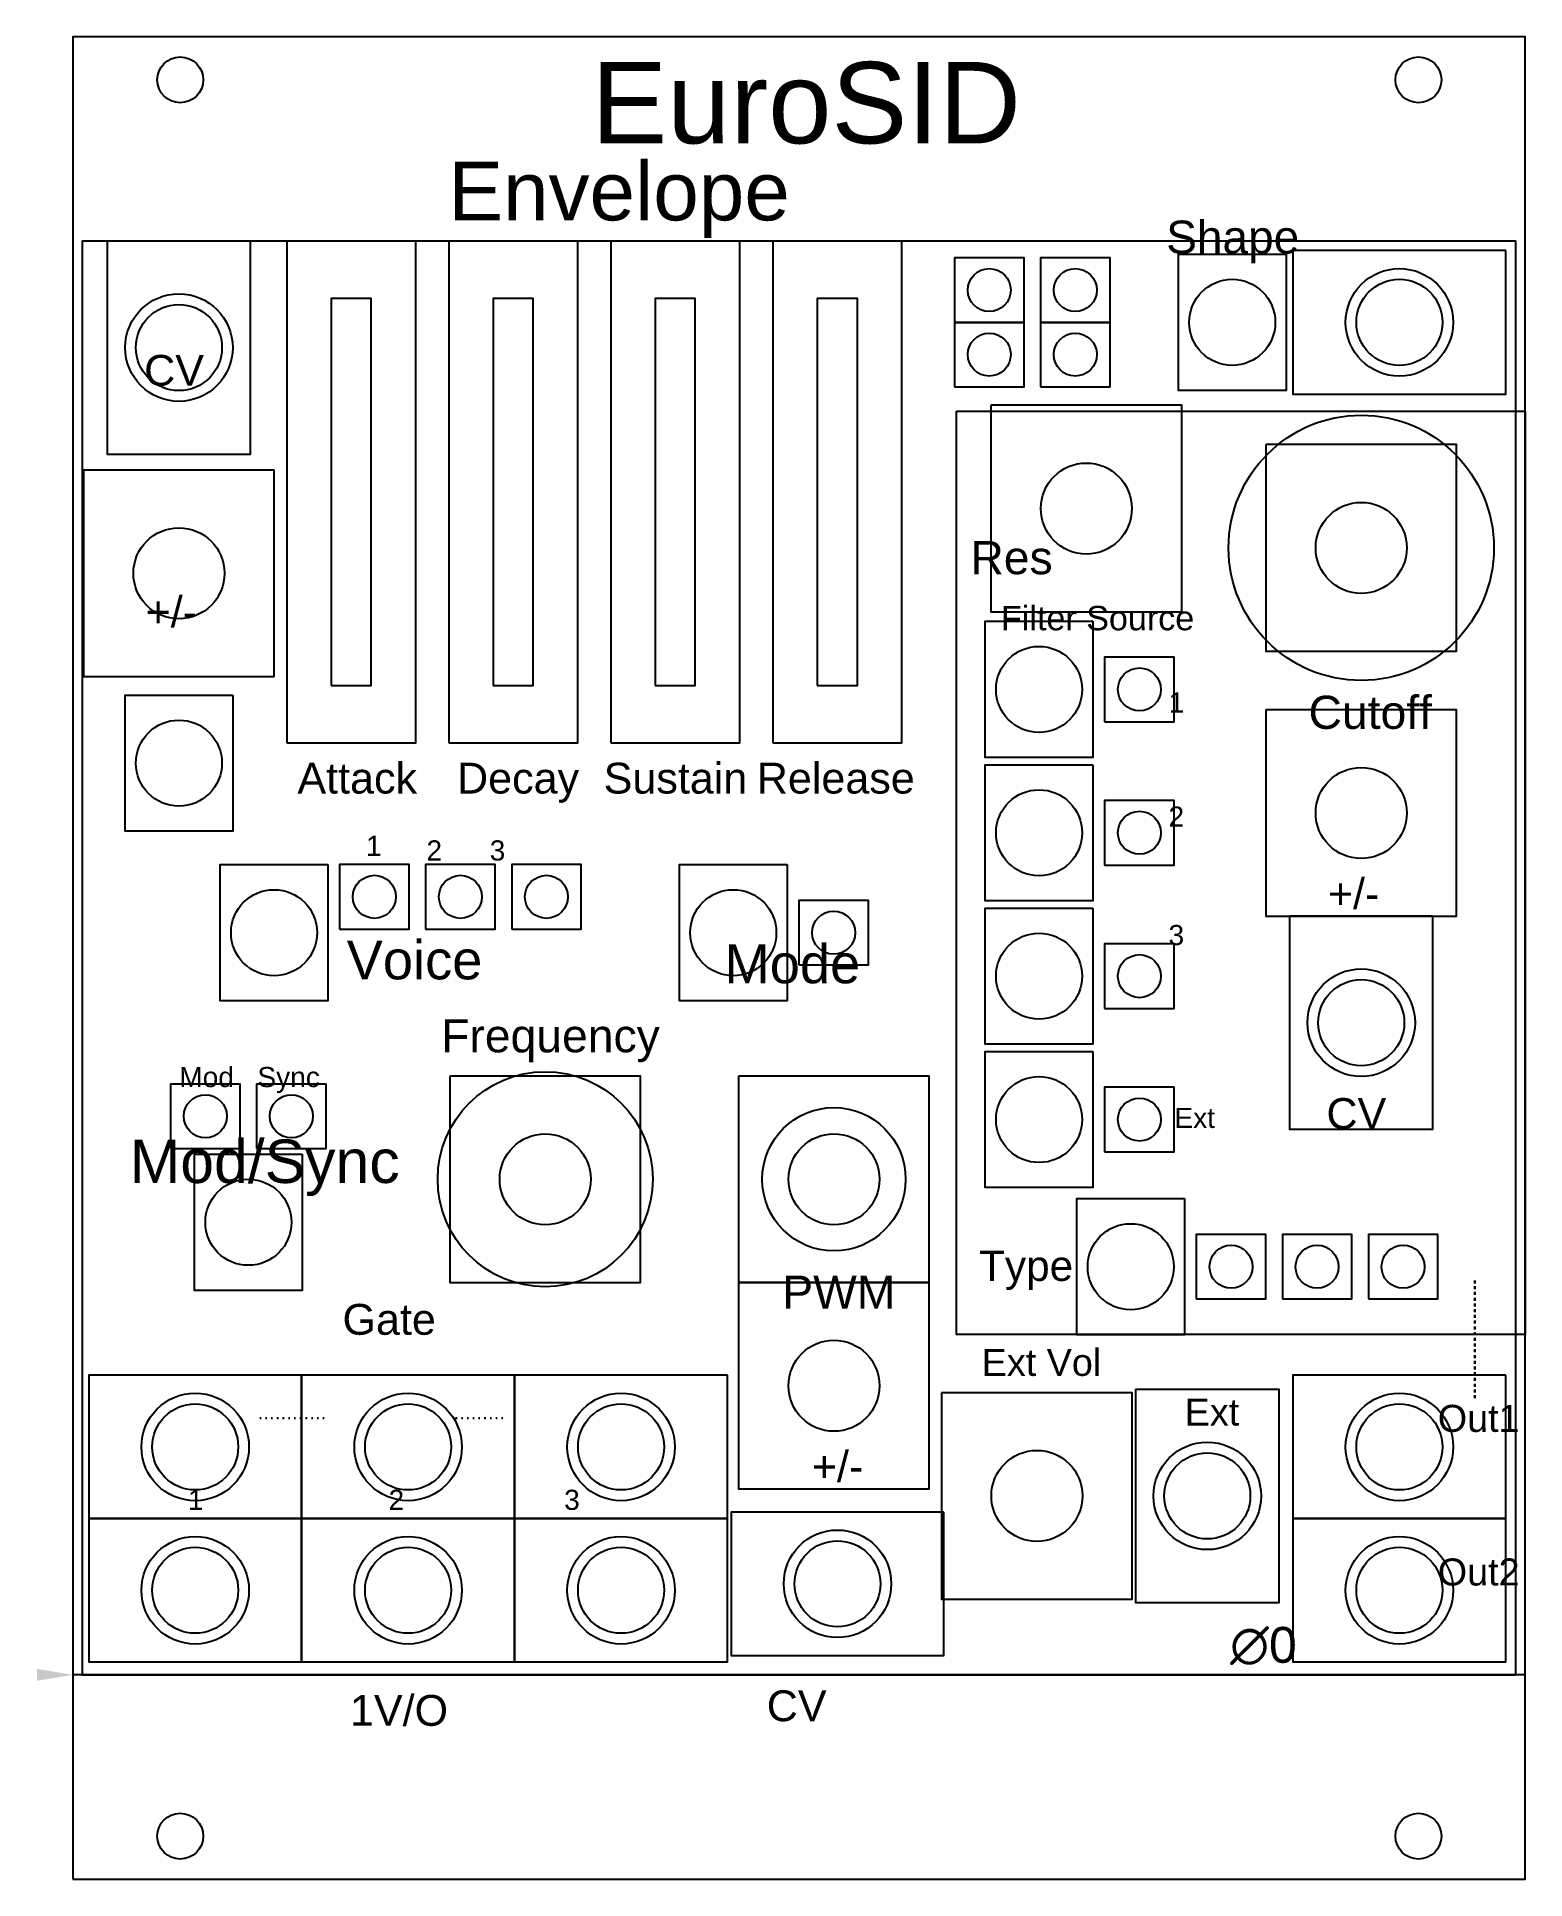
# Model space of a CAD drawing. Header units: millimetres. Extents: x -3 to 101, y -14 to 114.
import ezdxf

# ---------------------------------------------------------------- set-up
doc = ezdxf.new("R2010")
doc.units = ezdxf.units.MM
doc.linetypes.add('ACAD_ISO07W100', pattern=[3, 0, -3])
doc.layers.add('Dashed Lines', color=7, linetype='ACAD_ISO07W100', lineweight=30)
for name, color, linetype in [('Mounts', 4, 'Continuous'), ('Panel Outline', 6, 'Continuous'), ('PCB Component Size', 1, 'Continuous'), ('PCB Outline', 2, 'Continuous'), ('Text', 7, 'Continuous')]:
    doc.layers.add(name, color=color, linetype=linetype)
doc.styles.get("Standard").update_dxf_attribs({"font": 'Arial.ttf'})
doc.dimstyles.new('ISO-25', dxfattribs={"dimtxt": 2.5, "dimasz": 2.5, "dimexe": 1.25, "dimexo": 0.625, "dimtad": 1, "dimtxsty": 'Standard', "dimcen": 2.5, "dimadec": 0, "dimazin": 0, "dimtfac": 1, "dimtmove": 0, "dimatfit": 3, "dimfxl": 1, "dimarcsym": 0})

# ---------------------------------------------------------------- blocks, each defined once
blk = doc.blocks.new('*D3')
at = {"layer": 'Defpoints', "color": 0, "ltscale": 0.1, "transparency": 16777216}
blk.add_point((-0.65, 0), dxfattribs=at)
blk.add_point((-0.65, 0), dxfattribs=at)
at = {"layer": 'Text', "color": 0, "lineweight": -2, "ltscale": 0.1, "transparency": 16777216}
blk.add_line((85.19, 0), (1.85, 0), dxfattribs=at)
at = {"layer": 'Text', "color": 0, "ltscale": 0.1, "transparency": 16777216}
blk.add_solid([(-3.15, 0.42), (-3.15, -0.42), (-0.65, 0)], dxfattribs=at)
at = {"layer": 'Text', "color": 0, "ltscale": 0.1, "transparency": 16777216, "insert": (82.4, 2.01), "char_height": 2.5, "attachment_point": 5}
blk.add_mtext('∅0', dxfattribs=at)

msp = doc.modelspace()

# ---------------------------------------------------------------- linework, layer by layer
at = {"layer": 'Dashed Lines', "ltscale": 0.1}
for p, q in [((97.146, 27.507), (97.146, 19.299)), ((97.146, 19.299), (97.146, 27.507)), ((12.394, 17.903), (17.056, 17.903)), ((26.056, 17.903), (29.634, 17.903))]:
    msp.add_line(p, q, dxfattribs=at)
at = {"layer": 'Mounts'}
for centre, radius in [((91.877, 94.337), 3.75), ((6.76, 92.575), 3.75), ((89.218, 78.607), 9.25), ((89.218, 45.489), 3.75), ((32.305, 34.565), 7.5), ((52.444, 34.565), 5), ((7.894, 15.897), 3.75), ((22.744, 15.897), 3.75), ((37.594, 15.897), 3.75), ((91.877, 15.897), 3.75), ((78.483, 12.482), 3.75), ((7.894, 5.897), 3.75), ((22.744, 5.897), 3.75), ((37.594, 5.897), 3.75), ((52.69, 6.35), 3.75), ((91.877, 5.897), 3.75)]:
    msp.add_circle(centre, radius, dxfattribs=at)
at = {"layer": 'Panel Outline'}
msp.add_lwpolyline([(-0.65, -14.25), (100.65, -14.25), (100.65, 114.25), (-0.65, 114.25)], close=True, dxfattribs=at)
at = {"layer": 'Panel Outline', "ltscale": 0.1}
for points in [[(17.375, 69), (20.175, 69), (20.175, 96), (17.375, 96)], [(28.675, 69), (31.475, 69), (31.475, 96), (28.675, 96)], [(39.975, 69), (42.775, 69), (42.775, 96), (39.975, 96)], [(51.275, 69), (54.075, 69), (54.075, 96), (51.275, 96)]]:
    msp.add_lwpolyline(points, close=True, dxfattribs=at)
at = {"layer": 'Panel Outline'}
for centre, radius in [((6.85, 111.25), 1.6), ((93.21, 111.25), 1.6), ((63.275, 96.587), 1.5), ((69.275, 96.587), 1.5), ((80.221, 94.337), 3), ((91.877, 94.337), 3), ((6.76, 92.575), 3), ((63.275, 92.087), 1.5), ((69.275, 92.087), 1.5), ((70.045, 81.349), 3.175), ((89.218, 78.607), 3.175), ((6.76, 76.833), 3.175), ((66.747, 68.733), 3), ((73.747, 68.733), 1.5), ((6.76, 63.592), 3), ((89.218, 60.114), 3.175), ((66.747, 58.733), 3), ((73.747, 58.733), 1.5), ((20.392, 54.266), 1.5), ((26.392, 54.266), 1.5), ((32.392, 54.266), 1.5), ((13.392, 51.766), 3), ((45.421, 51.766), 3), ((52.421, 51.766), 1.5), ((66.747, 48.733), 3), ((73.747, 48.733), 1.5), ((89.218, 45.489), 3), ((66.747, 38.733), 3), ((8.601, 38.961), 1.5), ((14.601, 38.961), 1.5), ((73.747, 38.733), 1.5), ((32.305, 34.565), 3.175), ((52.444, 34.565), 3.175), ((11.601, 31.565), 3), ((73.14, 28.468), 3), ((80.14, 28.468), 1.5), ((86.14, 28.468), 1.5), ((92.14, 28.468), 1.5), ((52.444, 20.165), 3.175), ((7.894, 15.897), 3), ((22.744, 15.897), 3), ((37.594, 15.897), 3), ((91.877, 15.897), 3), ((66.599, 12.482), 3.175), ((78.483, 12.482), 3), ((52.69, 6.35), 3), ((7.894, 5.897), 3), ((22.744, 5.897), 3), ((37.594, 5.897), 3), ((91.877, 5.897), 3), ((6.85, -11.25), 1.6), ((93.21, -11.25), 1.6)]:
    msp.add_circle(centre, radius, dxfattribs=at)
at = {"layer": 'PCB Component Size', "ltscale": 0.1}
for points in [[(1.76, 100), (1.76, 85.15), (11.76, 85.15), (11.76, 100)], [(14.275, 65), (23.275, 65), (23.275, 100), (14.275, 100)], [(25.575, 65), (34.575, 65), (34.575, 100), (25.575, 100)], [(36.875, 65), (45.875, 65), (45.875, 100), (36.875, 100)], [(48.175, 65), (57.175, 65), (57.175, 100), (48.175, 100)], [(83.971, 99.087), (83.971, 89.587), (76.471, 89.587), (76.471, 99.087)], [(99.302, 99.337), (84.452, 99.337), (84.452, 89.337), (99.302, 89.337)], [(60.85, 94.337), (65.7, 94.337), (65.7, 98.837), (60.85, 98.837)], [(66.85, 94.337), (71.7, 94.337), (71.7, 98.837), (66.85, 98.837)], [(60.85, 89.837), (65.7, 89.837), (65.7, 94.337), (60.85, 94.337)], [(66.85, 89.837), (71.7, 89.837), (71.7, 94.337), (66.85, 94.337)], [(63.395, 88.549), (63.395, 74.149), (76.695, 74.149), (76.695, 88.549)], [(82.568, 85.807), (82.568, 71.407), (95.868, 71.407), (95.868, 85.807)], [(0.11, 84.033), (0.11, 69.633), (13.41, 69.633), (13.41, 84.033)], [(70.497, 73.483), (70.497, 63.983), (62.997, 63.983), (62.997, 73.483)], [(71.322, 66.483), (76.172, 66.483), (76.172, 70.983), (71.322, 70.983)], [(10.51, 68.342), (10.51, 58.842), (3.01, 58.842), (3.01, 68.342)], [(82.568, 67.314), (82.568, 52.914), (95.868, 52.914), (95.868, 67.314)], [(70.497, 63.483), (70.497, 53.983), (62.997, 53.983), (62.997, 63.483)], [(71.322, 56.483), (76.172, 56.483), (76.172, 60.983), (71.322, 60.983)], [(17.142, 56.516), (17.142, 47.016), (9.642, 47.016), (9.642, 56.516)], [(17.967, 52.016), (22.817, 52.016), (22.817, 56.516), (17.967, 56.516)], [(23.967, 52.016), (28.817, 52.016), (28.817, 56.516), (23.967, 56.516)], [(29.967, 52.016), (34.817, 52.016), (34.817, 56.516), (29.967, 56.516)], [(49.171, 56.516), (49.171, 47.016), (41.671, 47.016), (41.671, 56.516)], [(49.996, 49.516), (54.846, 49.516), (54.846, 54.016), (49.996, 54.016)], [(70.497, 53.483), (70.497, 43.983), (62.997, 43.983), (62.997, 53.483)], [(84.218, 52.914), (84.218, 38.064), (94.218, 38.064), (94.218, 52.914)], [(71.322, 46.483), (76.172, 46.483), (76.172, 50.983), (71.322, 50.983)], [(70.497, 43.483), (70.497, 33.983), (62.997, 33.983), (62.997, 43.483)], [(6.176, 36.711), (11.026, 36.711), (11.026, 41.211), (6.176, 41.211)], [(12.176, 36.711), (17.026, 36.711), (17.026, 41.211), (12.176, 41.211)], [(25.655, 41.765), (25.655, 27.365), (38.955, 27.365), (38.955, 41.765)], [(45.794, 41.765), (45.794, 27.365), (59.094, 27.365), (59.094, 41.765)], [(71.322, 36.483), (76.172, 36.483), (76.172, 40.983), (71.322, 40.983)], [(15.351, 36.315), (15.351, 26.815), (7.851, 26.815), (7.851, 36.315)], [(76.89, 33.218), (76.89, 23.718), (69.39, 23.718), (69.39, 33.218)], [(77.715, 26.218), (82.565, 26.218), (82.565, 30.718), (77.715, 30.718)], [(83.715, 26.218), (88.565, 26.218), (88.565, 30.718), (83.715, 30.718)], [(89.715, 26.218), (94.565, 26.218), (94.565, 30.718), (89.715, 30.718)], [(45.794, 27.365), (45.794, 12.965), (59.094, 12.965), (59.094, 27.365)], [(15.319, 20.897), (0.469, 20.897), (0.469, 10.897), (15.319, 10.897)], [(30.169, 20.897), (15.319, 20.897), (15.319, 10.897), (30.169, 10.897)], [(45.019, 20.897), (30.169, 20.897), (30.169, 10.897), (45.019, 10.897)], [(99.302, 20.897), (84.452, 20.897), (84.452, 10.897), (99.302, 10.897)], [(59.949, 19.682), (59.949, 5.282), (73.249, 5.282), (73.249, 19.682)], [(73.483, 19.907), (73.483, 5.057), (83.483, 5.057), (83.483, 19.907)], [(15.319, 10.897), (0.469, 10.897), (0.469, 0.897), (15.319, 0.897)], [(30.169, 10.897), (15.319, 10.897), (15.319, 0.897), (30.169, 0.897)], [(45.019, 10.897), (30.169, 10.897), (30.169, 0.897), (45.019, 0.897)], [(60.115, 11.35), (45.265, 11.35), (45.265, 1.35), (60.115, 1.35)], [(99.302, 10.897), (84.452, 10.897), (84.452, 0.897), (99.302, 0.897)]]:
    msp.add_lwpolyline(points, close=True, dxfattribs=at)
at = {"layer": 'PCB Outline'}
msp.add_line((100.65, 0), (-0.65, 0), dxfattribs=at)
at = {"layer": 'PCB Outline', "ltscale": 0.1}
msp.add_lwpolyline([(0, 0), (100, 0), (100, 100), (0, 100)], close=True, dxfattribs=at)
at = {"layer": 'Text'}
msp.add_lwpolyline([(60.981, 88.136), (100.65, 88.136), (100.65, 23.731), (60.981, 23.731)], close=True, dxfattribs=at)

# ---------------------------------------------------------------- texts
at = {"layer": 'Dashed Lines'}
msp.add_text('EuroSID', height=5.6763, dxfattribs=at).set_placement((35.52, 106.82))
at = {"layer": 'Text', "ltscale": 0.1}
for s, height, p in [('Envelope', 4.0881, (25.555, 101.448)), ('Mod/Sync', 3.0319, (3.324, 34.308)), ('Type', 2.1132, (62.566, 27.475))]:
    msp.add_text(s, height=height, dxfattribs=at).set_placement(p)
at = {"layer": 'Text'}
for s, height, p in [('Shape', 2.297, (75.617, 99.135)), ('CV', 2.1499, (4.335, 89.914)), ('Res', 2.3105, (61.959, 76.77)), ('+/-', 2.1499, (4.432, 73.071)), ('Filter Source', 1.70184, (64.094, 72.858)), ('1', 1.404, (75.791, 67.116)), ('Cutoff', 2.3105, (85.542, 65.983)), ('Attack', 2.1499, (15.023, 61.47)), ('Decay', 2.1499, (26.155, 61.47)), ('Sustain', 2.1499, (36.382, 61.47)), ('Release', 2.1499, (47.061, 61.47)), ('2', 1.404, (75.777, 59.164)), ('1', 1.404, (19.804, 57.125)), ('2', 1.404, (24.022, 56.8)), ('3', 1.404, (28.432, 56.8)), ('+/-', 2.1499, (86.891, 53.414)), ('3', 1.404, (75.777, 50.9)), ('Voice', 2.7093, (18.457, 48.51)), ('Mode', 2.7093, (44.811, 48.236)), ('Frequency', 2.3105, (25.048, 43.423)), ('Mod', 1.4037, (6.781, 40.994)), ('Sync', 1.4037, (12.232, 40.994)), ('CV', 2.1499, (86.793, 38.078)), ('Ext', 1.4037, (76.188, 38.143)), ('PWM', 2.3105, (48.842, 25.537)), ('Gate', 2.1499, (18.168, 23.721)), ('Ext Vol', 1.8842, (62.747, 20.852)), ('Ext', 1.8842, (76.906, 17.386)), ('Out1', 1.8842, (94.556, 16.947)), ('+/-', 2.1499, (50.899, 13.465)), ('1', 1.404, (7.381, 11.507)), ('2', 1.404, (21.378, 11.507)), ('3', 1.404, (33.626, 11.507)), ('Out2', 1.8842, (94.556, 6.233)), ('CV', 2.1499, (47.758, -3.232)), ('1V/O', 2.1499, (18.688, -3.555))]:
    msp.add_text(s, height=height, dxfattribs=at).set_placement(p)

# ---------------------------------------------------------------- dimensions: what is measured, and where the dimension line sits
at = {"layer": 'Text', "ltscale": 0.1}
dim = msp.add_diameter_dim_2p(p1=(-0.65, 0), p2=(-0.65, 0), dimstyle='ISO-25', dxfattribs=at)
dim.commit()
dim.dimension.update_dxf_attribs({"geometry": '*D3', "text_midpoint": (82.399531605, 0), "dimtype": 163})

doc.saveas('drawing.dxf')
